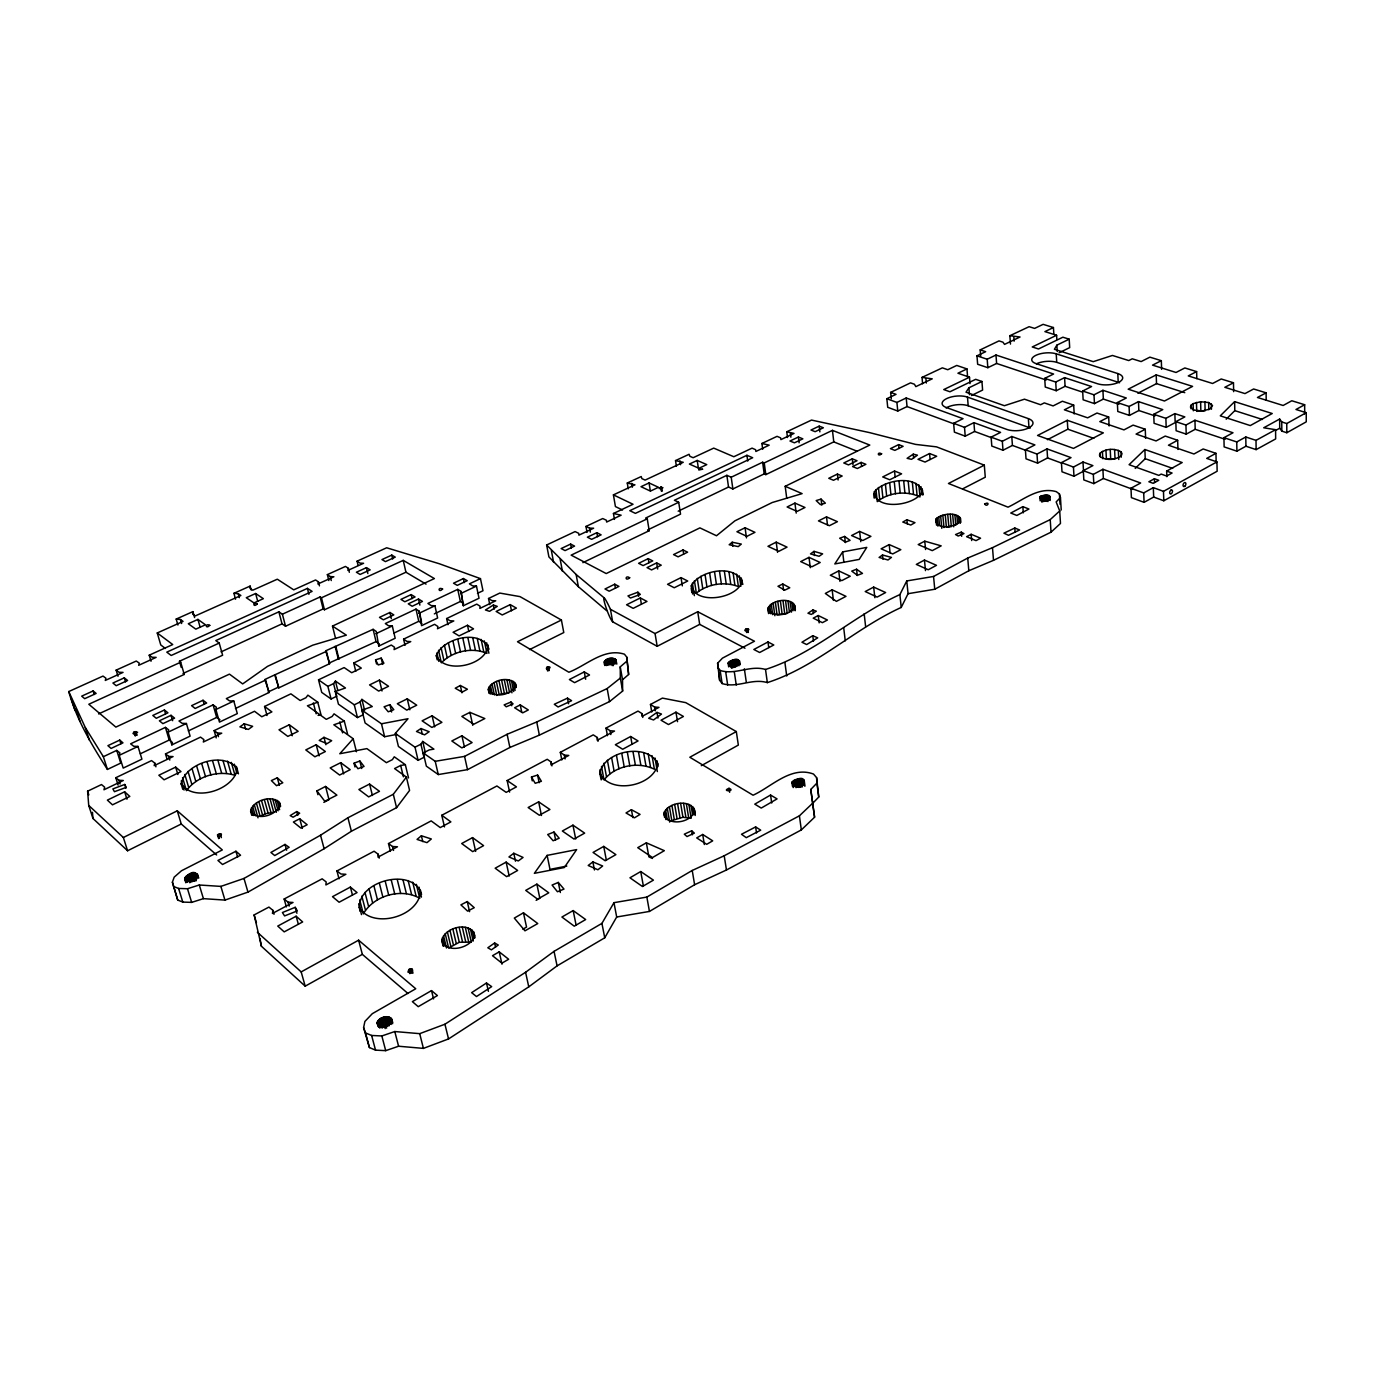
<?xml version="1.0" encoding="UTF-8"?>
<svg xmlns="http://www.w3.org/2000/svg" width="1375" height="1375" viewBox="0 0 1375 1375"><rect width="100%" height="100%" fill="white"/><g stroke="black" fill="none" stroke-linecap="round" stroke-linejoin="round"><path stroke-width="1.5" d="M742.242 580.233C739.561 598.623 695.337 605.705 691.316 585.716C699.944 569.645 737.911 562.994 742.844 584.409M561.825 759.963L560.312 752.331L593.261 734.852L597.3 737.516L597.231 740.266L614.522 731.053L610.139 730.744L606.048 728.062L638.017 711.081L642.108 713.659L642.761 717.441M794.784 605.602C792.636 615.673 770.688 618.63 768.075 607.991C772.802 598.795 795.438 596.2 795.334 609.864M235.537 599.225L233.922 593.312L250.147 586.077L250.061 588.448L252.725 590.219L277.32 579.202L293.717 589.841L315.58 579.958L318.467 581.917L319.447 585.87M604.244 661.891C605.447 666.772 615.347 664.984 616.172 660.43C613.302 655.669 601.167 658.969 604.914 665.569M509.609 792.103L507.152 780.553L547.216 759.292L551.186 762.059L551.031 764.895L568.769 755.442L564.369 755.098L560.312 752.331M181.139 783.75C185.608 762.85 224.469 750.767 237.394 769.055C233.595 790.264 193.497 802.639 181.139 783.75L182.806 789.336M250.611 811.198C252.777 800.061 273.78 793.702 280.07 803.962C278.094 815.203 256.747 821.631 250.611 811.198L251.677 814.997M339.023 878.831L336.944 870.959L374.086 851.228L378.194 854.219L377.987 857.158L397.461 846.777L392.545 846.519L388.489 843.58L431.166 820.892L440.241 827.578L450.88 821.889L441.77 815.272L496.908 785.984L506.172 792.361L516.45 786.878L507.152 780.553M561.413 620.039L519.991 596.612L499.795 593.072L488.52 598.503L491.923 600.617L495.739 600.806L479.841 608.438L480.098 606.22L476.747 604.123L446.617 618.561L449.952 620.744L453.802 620.95L437.525 628.753L437.869 626.484L434.586 624.319L403.597 639.134L406.88 641.386L410.747 641.609L394.092 649.602L394.522 647.264L391.291 645.03L353.719 662.991L361.298 668.095L351.691 672.719L344.128 667.58L318.519 679.834L327.869 686.366L333.575 683.616L335.448 681.089L345.452 687.998L335.242 691.522L354.286 704.808L360.061 701.989L361.917 699.377L372.264 706.544L361.934 710.136L381.477 723.783L407.997 718.73L395.312 733.442L415.009 747.192L420.922 744.202L422.727 741.417L433.916 749.152L429.275 749.891L423.277 752.967L426.353 766.15L438.281 774.555L467.5 769.656L509.884 747.467L539.378 735.127L609.538 701.594L622.634 691.058L622.531 679.766L628.633 674.472L626.742 657.095L624.439 654.191C604.072 647.642 586.541 665.414 568.872 672.237L517.481 641.747L561.413 620.039L563.784 632.552L529.547 649.602M628.633 674.472L626.742 657.095M728.114 663.18C740.712 675.727 744.837 649.825 728.114 663.18L728.681 666.909M177.908 625.041L176.189 619.077L192.895 611.617L192.637 614.092L195.216 615.948L240.883 595.513L238.253 593.725L233.922 593.312M599.723 772.922C604.673 750.475 647.367 742.466 657.903 763.795C653.692 786.672 609.589 794.905 599.723 772.922L601.219 779.883M184.662 878.917C199.169 859.959 202.95 889.848 184.662 878.917L185.848 882.802M488.297 689.58C491.116 679.628 510.52 675.297 515.814 684.784C513.15 694.839 493.453 699.222 488.297 689.58L489.07 693.258M477.469 593.364L482.986 590.734L480.459 578.634L469.408 583.859L472.708 585.905L476.472 586.094L479.016 598.245L463.323 605.739L461.003 591.405L457.755 589.359L427.9 603.453L431.148 605.584L434.93 605.773L437.628 617.994L421.575 625.659L419.186 611.188L415.989 609.091L385.309 623.562L388.506 625.745L392.305 625.952L395.175 638.258L378.744 646.095L376.269 631.486L373.123 629.32L325.686 650.822L329.553 663.713L278.781 687.878L274.708 674.884L264.894 679.473L269.019 692.519L235.452 708.503M463.323 605.739L461.003 591.405M407.98 993.489L362.347 954.37L305.198 986.167L261.422 946.258L254.134 914.925L268.933 907.087L272.886 910.319L272.456 913.447L293.03 902.464L288.062 902.172L284.144 899.009L322.145 878.831L326.184 881.925L325.875 884.967L345.881 874.294L340.948 874.002L336.944 870.959M378.744 646.095L379.191 643.792L376.045 641.609L373.123 629.32M269.019 692.519L265.667 680.041L226.325 698.62L229.573 700.889L233.802 701.044L237.308 713.608L219.467 722.116L215.892 709.517L216.356 707.197L213.091 704.877L178.991 720.998L182.153 723.336L186.416 723.491L190.111 736.141L171.841 744.872L168.059 732.188L168.627 729.798L165.412 727.392L130.625 743.823L133.736 746.247L137.998 746.419L141.917 759.155L123.2 768.092L119.213 755.339L119.866 752.864L116.737 750.389L103.366 756.697L107.422 769.433L120.725 763.108L116.737 750.389M812.728 803.155L799.408 815.822L724.195 855.766L692.227 870.461L646.852 897.084L613.972 902.67L616.688 917.005L604.742 937.802L557.081 965.869L528.773 986.855L448.542 1038.933L423.414 1048.386L398.595 1046.237L385.705 1050.655L375.53 1050.139L369.428 1047.578L363.602 1027.641L364.891 1021.453L372.298 1013.684L415.748 988.762L358.617 940.191L301.177 971.902L257.366 932.25M171.841 744.872L172.408 742.466L169.194 740.042L165.412 727.392M328.831 580.542L327.37 574.612L345.469 566.431L348.391 568.356L347.909 570.402L363.602 563.286L360.044 563.114L357.07 561.189L386.65 547.783L439.278 563.733L480.459 578.634M488.142 645.012C487.008 665.5 444.744 674.764 436.27 655.669C442.836 637.691 481.714 628.409 489.019 649.206M118.112 785.091L115.792 777.717L151.559 760.598L154.808 763.125L154.206 765.634L173.061 756.577L168.713 756.405L165.498 753.913L200.527 737.12L203.861 739.578L203.345 742.019L221.736 733.184L217.422 733.013L214.139 730.623L254.513 711.27L261.8 716.753L271.889 711.889L264.567 706.458L290.898 693.842L300.145 700.511L305.938 697.727L307.88 695.148L317.762 702.212L321.028 714.914L318.089 715.378M441.942 939.847C444.898 927.059 470.869 920.82 474.633 935.395C471.883 948.32 445.431 954.628 441.942 939.847L443.403 945.966M791.914 782.358C803.052 798.806 812.47 767.869 791.914 782.358L792.464 786.345M360.044 911.316C353.066 881.925 412.947 865.236 421.558 894.352M318.467 581.917L317.917 583.997L333.867 576.761L330.292 576.589L327.37 574.612M377.111 1022.845C378.383 1016.847 390.775 1013.65 392.116 1020.817C390.878 1026.85 378.383 1030.064 377.111 1022.845L378.073 1026.506M922.556 490.806C917.108 505.811 874.689 511.448 874.38 491.769C884.744 479.067 920.545 473.602 922.934 494.845M1190.973 405.281L1190.458 407.103L1194.291 410.145L1202.352 410.953L1209.931 409.045L1212.527 405.556L1208.659 402.531L1200.616 401.741L1193.105 403.631L1190.973 405.281L1191.077 408.873M694.53 809.72C693.653 822.869 666.411 827.217 663.884 813.398C668.044 801.367 694.306 798.084 695.183 813.708M1100.12 453.166L1099.433 455.125L1100.481 456.964C1106.703 460.677 1115.744 460.212 1121.364 455.555L1122.034 453.595L1120.969 451.773C1114.73 448.078 1105.758 448.559 1100.12 453.166L1100.309 456.827M408.512 777.941L405.35 764.706L400.675 765.462L394.573 768.573L406.398 777.098L409.578 790.419L396.567 807.675L351.398 831.239L324.122 848.736L247.964 892.117L224.95 900.092L203.414 898.648L191.658 902.378L182.806 902.086L177.719 900.075L172.391 882.2L174.178 877.164L181.5 870.753L222.303 849.939L177.272 810.82L123.355 837.495L88.722 805.441L87.605 791.192L101.492 784.558L104.672 787.188L103.967 789.766L123.303 780.484L118.938 780.278L115.792 777.717M744.975 648.227L699.686 624.387L657.181 646.302L612.666 621.809C607.664 616.773 596.733 579.803 610.448 609.297L655.05 633.548L697.727 611.738L754.462 641.231L722.425 658.161L717.595 663.266L719.606 680.264L722.133 683.547C737.206 688.462 751.798 677.961 767.353 682.602C816.509 666.789 854.562 628.736 901.227 607.441L908.067 593.691L906.761 580.938L933.556 576.469L967.725 558.044L992.492 547.663L1050.225 519.612L1059.712 510.95L1056.155 501.927L1060.452 497.578L1059.403 493.952L1056.292 491.648C1038.434 486.544 1023.086 500.053 1008.03 507.169L948.475 483.484L984.311 465.145L985.273 477.194L962.706 488.83M901.227 607.441L899.886 594.584L906.761 580.938M416.35 884.366L419.736 898.305C401.431 887.614 373.708 895.486 363.344 913.894L359.717 899.92M363.602 1027.641L365.509 1032.917L371.628 1035.461L381.837 1035.959L394.78 1031.542L419.702 1033.656L444.933 1024.22L525.577 972.28L554.039 951.362L601.923 923.381L613.972 902.67M935.997 519.028C933.952 529.873 954.766 527.828 959.922 521.761C961.778 510.95 941.222 513.047 935.997 519.028L936.564 525.198M1059.128 352.756L1069.681 347.617L1069.2 339.178L1056.859 345.159L1054.402 349.284L1093.245 361.659L1112.444 355.455L1128.755 360.559L1132.244 358.806L1141.13 361.573L1149.895 357.156L1161.325 360.68L1161.634 369.359M971.455 395.502L982.609 390.07L981.939 381.477L968.894 387.802L966.023 392.202L1004.403 405.711L1024.461 399.18L1040.6 404.748L1044.295 402.892L1053.095 405.917L1062.377 401.242L1073.686 405.092L1074.202 413.944M842.669 551.908L834.814 563.939L859.203 559.402L866.766 547.388L842.669 551.908L843.872 562.289M231.309 762.369L235.005 775.328C218.109 770 197.003 776.239 186.433 790.625L182.548 777.648M547.13 855.388L534.359 873.331L564.283 867.539L576.641 849.612L547.13 855.388L550 869.361L566.809 866.078M173.508 886.462L178.595 888.439L187.481 888.731L199.289 885.002L220.877 886.394L243.994 878.436L320.53 835.209L347.927 817.764L393.302 794.269L406.398 777.098M652.042 755.683L654.38 769.209C638.103 761.303 615.33 765.462 604.02 779.934L601.494 766.408M217.577 834.797C217.456 840.744 226.256 830.706 217.577 834.797L218.694 838.63M347.548 734.009L344.3 721.153L333.85 724.797L353.186 738.736L339.78 753.741L366.884 748.619L386.392 762.678L392.391 759.636L394.264 756.8L405.35 764.706M484.327 640.888L486.956 653.417C472.072 646.852 452.581 651.217 441.341 662.819L438.539 650.289M812.642 803.395L818.744 797.036L816.595 777.614L813.502 774.039C790.917 765.686 771.891 786.603 753.07 795.214L689.82 757.247L736.312 731.569L738.341 745.078L701.302 765.686M616.688 917.005L649.447 911.436L694.616 884.727L726.464 869.997L801.333 829.916L814.584 817.214L810.786 789.439L816.922 783.097L816.595 777.614M1039.878 496.719C1042.611 509.42 1060.675 489.672 1039.878 496.719L1040.153 500.844M1226.208 419.203L1234.802 410.644L1234.63 401.637L1272.219 413.514L1250.27 425.58L1220.278 415.834L1234.63 401.637M1135.217 468.411L1145.238 458.7L1144.877 449.522L1182.173 462.55L1166.653 471.092L1166.842 476.695M1144.877 449.522L1129.081 464.698L1158.833 475.389L1161.188 474.083L1166.584 476.025L1172.067 473.017L1166.653 471.092M908.067 593.691L934.759 589.239L968.808 570.745L993.506 560.33L1051.033 532.177L1060.486 523.445L1059.712 510.95M918.844 484.842L919.995 496.942C906.675 490.445 888.817 492.25 877.267 501.634L875.978 489.569M622.634 691.058L620.331 678.064L620.245 666.841L626.381 661.581M468.033 927.884L471.333 942.15L459.302 942.288L448.628 948.045L445.225 933.78M421.386 835.777L417.037 839.42L426.972 842.652L431.338 838.973L421.386 835.777L422.795 841.638M736.622 574.148L738.409 586.609C724.728 581.281 707.712 583.791 696.352 593.158L694.427 580.714M732.222 542.231L729.18 544.741L738.237 546.614L741.297 544.087L732.222 542.231L732.823 546.305M423.277 752.967L435.222 761.303L464.561 756.387L507.117 734.284L536.731 721.978L607.166 688.548L620.331 678.064M513.786 853.256L508.939 856.952L518.289 860.956L523.067 857.433L513.786 853.256L515.505 861.214M408.856 969.53L407.945 972.091C412.775 974.858 414.941 966.47 408.856 969.53L409.887 973.638M592.883 861.919L588.191 865.477L597.902 869.756L602.663 865.992L592.883 861.919L594.447 869.963M244.183 723.766L239.92 726.859L248.359 729.438L252.622 726.327L244.183 723.766L245.695 729.231M814 551.358L810.511 553.902L819.122 556.273L822.594 553.85L814 551.358L814.516 555.5M882.509 555.002L879.106 557.442L888.009 559.986L891.43 557.408L882.509 555.002L882.956 559.195M656.975 712.388L648.725 718.283L653.538 719.967L661.495 714.072L656.975 712.388L657.938 718.077M494.639 942.992L487.816 947.788L491.408 949.85L498.266 945.038L494.639 942.992L495.567 947.1M717.612 667.202L720.139 670.467C735.281 675.314 749.908 664.864 765.514 669.453C814.791 653.692 853.084 615.811 899.886 594.584M546.855 667.305C544.122 672.358 555.277 665.517 546.855 667.305L547.577 670.966M913.275 454.145L907.122 458.322L911.539 459.336L917.434 455.177L913.275 454.145L913.653 458.098M812.917 609.967L807.984 613.216L811.336 614.436L816.303 611.188L812.917 609.967L813.364 613.628M133.959 732.205L132.98 733.494L134.32 734.147L137.603 732.222L133.959 732.205L135.059 735.814M323.984 737.327L319.258 740.438L327.061 743.652L331.702 740.695L323.984 737.327L325.892 744.717M420.991 728.544L416.505 731.483L424.583 734.852L429.137 731.723L420.991 728.544L422.28 734.13M486.492 983.005L471.642 992.664L476.489 996.548L491.683 986.631L486.492 983.005L488.417 991.341M493.402 605.017L485.461 609.984L489.534 611.325L497.234 606.358L493.402 605.017L494.244 609.125M296.725 811.577L290.177 815.598L293.098 817.231L299.681 813.227L296.725 811.577L297.756 815.392M812.763 635.697L801.934 642.228L806.661 644.548L817.695 637.862L812.763 635.697L813.467 641.266M631.434 809.703L626.02 812.952L634.442 817.85L640.062 814.395L631.434 809.703L632.878 817.592M522.895 929.191L526.539 927.077L523.462 912.811L514.319 918.087L524.958 930.823L537.763 923.553L523.462 912.811M640.733 871.544L629.956 877.8L642.452 886.514L653.417 880.138L640.733 871.544L643.311 885.741M431.509 990.602L412.38 1001.636L418.223 1006.672L437.405 995.569L431.509 990.602L433.555 998.903M770.567 795.042L754.772 804.152L761.252 808.07L777.064 798.909L770.567 795.042L771.719 803.017M499.211 951.844L492.508 955.711L501.927 963.153L508.647 959.252L499.211 951.844L501.995 964.219M702.694 834.47L696.712 837.925L706.698 844.319L712.697 840.847L702.694 834.47L704.344 844.525M573.169 910.577L561.911 917.039L574.269 926.183L585.664 919.548L573.169 910.577L576.056 924.894M285.02 844.422L270.909 852.466L274.725 855.559L289.145 847.309L285.02 844.422L286.619 850.214M603.728 846.398L593.055 852.448L605.172 860.75L615.897 854.631L603.728 846.398L606.392 860.389M536.147 900.35L539.842 898.253L536.869 884.142L525.731 890.381L537.591 899.147L548.762 892.822L536.869 884.142M646.37 842.823L637.742 847.67L652.523 857.553L664.314 850.678L646.37 842.823L648.88 856.866L652.455 858.447M1225.159 439.295L1195.202 429.309L1186.212 434.122L1176.123 430.719L1175.831 421.661L1185.938 425.03L1194.944 420.234L1232.98 432.764L1223.939 437.68L1224.128 446.892L1236.916 451.189L1245.939 446.222L1256.131 449.625L1275.656 438.917L1275.587 429.688L1263.728 427.78L1279.644 419.048L1279.712 428.209L1281.827 431.131L1286.811 432.73L1306.25 421.85L1306.25 412.689L1295.989 409.492L1304.669 404.731L1304.669 413.858M906.898 519.767L902.808 522.053L910.748 525.061L914.959 522.655L906.898 519.767L907.311 523.875M1279.644 419.048L1281.758 421.936L1286.759 423.534L1306.25 412.689M506.155 862.108L495.155 868.209L506.619 876.631L517.636 870.461L506.155 862.108L509.18 876.064M270.067 798.961L273.728 812.195L265.238 813.828L260.116 816.303L256.403 803.052M1133.069 489.448L1103.369 478.5L1093.812 483.622L1083.827 479.909L1083.311 470.68L1093.314 474.375L1102.905 469.27L1140.614 483.003L1130.989 488.245L1131.402 497.63L1144.086 502.339L1153.677 497.045L1163.8 500.775L1217.15 471.23L1216.927 461.897L1206.734 458.391L1215.964 453.337L1216.17 462.619M1130.989 488.245L1143.691 492.92L1153.316 487.644L1163.473 491.339L1216.927 461.897M1276.172 430.169L1279.712 428.209M572.962 825.155L562.341 831.016L573.994 839.042L584.667 833.13L572.962 825.155L575.695 838.991M1223.939 437.68L1236.744 441.942L1245.784 436.992L1256.011 440.361L1275.587 429.688M472.553 837.616L461.691 843.528L472.691 851.623L483.588 845.642L472.553 837.616L475.647 851.383M1154.416 478.741L1148.881 481.766L1153.195 483.33L1158.73 480.305L1154.416 478.741L1154.57 482.488M538.656 801.848L528.137 807.52L539.344 815.237L549.914 809.514L538.656 801.848L541.458 815.495M630.661 736.502L615.347 744.734L622.686 749.255L638.052 740.953L630.661 736.502L632.019 744.15M675.95 712.164L661.031 720.208L668.473 724.556L683.427 716.461L675.95 712.164L677.531 721.669M924.464 560.055L916.352 564.403L928.228 569.748L936.478 565.331L924.464 560.055L925.478 570.608M1177.963 449.453L1177.653 440.292L1168.475 445.225L1193.964 453.991L1203.177 448.972L1215.964 453.337M1266.186 400.039L1266.117 392.837L1257.472 397.478L1283.133 405.487L1291.795 400.761L1304.669 404.731M296.141 916.214L277.75 926.08L284.195 931.872L302.655 921.938L296.141 916.214L298.358 924.189M350.384 887.081L332.509 896.672L339.109 902.241L357.053 892.581L350.384 887.081L352.464 895.005M460.35 685.489L455.228 688.222L462.12 692.123L467.414 689.236L460.35 685.489L461.948 692.811M832.15 589.806L825.327 593.45L836.395 601.373L845.969 596.355L832.15 589.806L833.422 600.411M651.767 712.009L650.478 704.464L662.406 698.105L685.781 702.642L736.312 731.569M767.989 641.97L753.861 649.481L759.636 652.506L773.781 644.978L767.989 641.97L768.762 647.539M818.228 615.519L813.244 618.166L822.388 622.669L827.389 620.005L818.228 615.519L819.156 622.858M971.162 534.291L966.625 536.697L976.027 540.633L980.564 538.209L971.162 534.291L971.695 540.547M1022.862 506.636L1010.78 513.047L1016.83 515.453L1028.912 509.025L1022.862 506.636L1023.292 512.841M1083.311 470.68L1092.884 465.609L1083.002 462.017L1073.445 467.053L1061.448 462.619L1061.998 471.78L1073.978 476.248L1083.517 471.195L1083.002 462.017M1175.831 421.661L1184.82 416.9L1174.869 413.617L1165.88 418.344L1153.745 414.305L1154.072 423.294L1166.189 427.367L1175.161 422.623L1174.869 413.617M1145.616 438.316L1145.255 429.241L1136.094 434.07L1156.066 440.945L1165.244 436.064L1177.653 440.292M1233.65 391.652L1233.478 382.766L1224.85 387.303L1244.977 393.594L1253.622 388.988L1266.117 392.837M873.675 587.091L865.236 591.542L877.095 597.094L885.62 592.539L873.675 587.091L874.844 597.712M889.212 544.586L881.134 548.814L892.719 553.936L900.814 549.673L889.212 544.586L890.072 552.905M1061.448 462.619L1071.005 457.634L1046.994 448.886L1036.991 454.059L1025.406 449.78L1026.025 458.82L1037.609 463.134L1047.578 457.944L1061.552 463.1M1153.745 414.305L1162.752 409.613L1138.483 401.62L1129.081 406.484L1117.359 402.583L1117.772 411.469L1129.459 415.405L1138.861 410.523L1155 415.886M467.259 901.57L460.917 904.853L467.586 911.109L474.255 907.689L467.259 901.57L469.58 911.659M924.773 541.183L918.225 544.569L932.267 550.636L941.17 545.858L924.773 541.183L925.581 549.519M755.631 826.925L741.503 834.264L746.264 837.667L760.719 830.156L755.631 826.925L756.525 832.975M323.847 802.381L329.02 799.7L325.566 786.448L316.903 790.9L317.9 794.681M1109.127 425.975L1108.68 417.02L1099.811 421.609L1123.942 429.894L1133.103 425.116L1145.255 429.241M1196.817 378.623L1196.628 371.594L1188.275 375.908L1212.595 383.488L1221.223 378.984L1233.478 382.766M838.733 570.9L830.345 575.248L841.809 580.611L850.214 576.228L838.733 570.9L839.97 581.402M461.914 735.78L451.825 740.987L461.845 747.897L472.106 742.586L461.914 735.78L464.423 747.038M809.016 557.339L800.714 561.602L811.869 566.792L820.17 562.495L809.016 557.339L810.305 567.703M1047.423 439.691L1067.808 429.206L1093.795 438.367M1137.881 393.216L1156.53 383.642L1184.769 392.666M584.272 671.894L569.37 679.542L574.595 682.67L589.531 674.988L584.272 671.894L585.664 679.267M520.248 704.894L514.628 707.781L522.672 712.869L528.309 709.964L520.248 704.894L521.778 712.336M235.933 851.245L217.938 860.458L222.527 864.497L240.556 855.233L235.933 851.245L237.617 857.038M299.733 818.778L293.391 822.027L300.816 828.025L307.158 824.742L299.733 818.778L302.328 828.369M395.312 733.442L398.423 746.47L418.103 760.341L423.981 757.316L420.922 744.202M1025.406 449.78L1034.894 444.916L1011.777 436.477L1002.323 441.272L991.117 437.147L991.805 446.067L1002.994 450.244L1012.43 445.431L1025.888 450.381M1117.359 402.583L1126.297 397.994L1102.922 390.294L1094.002 394.814L1082.658 391.033L1083.139 399.798L1094.466 403.614L1103.352 399.077L1118.906 404.267M1067.292 420.303L1037.575 435.463L1073.497 448.405L1103.334 432.867L1067.292 420.303L1067.808 429.206M1156.203 374.894L1128.188 389.194L1164.47 401.019L1192.589 386.375L1156.203 374.894L1156.53 383.642M859.633 531.42L851.572 535.545L862.795 540.513L870.891 536.37L859.633 531.42L860.784 541.698M369.566 784.059L358.892 789.508L368.672 796.881L379.483 791.312L369.566 784.059L372.419 795.472M688.875 804.392L691.161 818.28L682.945 817.283L671.791 820.6L669.419 806.73M432.111 715.773L422.108 720.844L431.887 727.444L441.925 722.339L432.111 715.773L434.655 726.894M1073.686 405.092L1064.388 409.819L1087.659 417.828L1096.992 413.033L1108.68 417.02M1161.325 360.68L1152.542 365.131L1176.037 372.47L1184.838 367.95L1196.628 371.594M776.222 542.145L767.989 546.305L778.783 551.341L787.016 547.13L776.222 542.145L777.58 552.389M991.117 437.147L1000.553 432.386L973.913 422.658L964.494 427.333L953.631 423.328L954.387 432.128L965.233 436.167L974.617 431.475L991.719 437.783M1082.658 391.033L1091.561 386.547L1064.594 377.644L1055.708 382.044L1044.708 378.383L1045.258 387.028L1056.241 390.723L1065.092 386.306L1082.4 392.081M794.922 503.095L787.136 506.98L797.122 511.397L804.977 507.495L794.922 503.095L796.211 513.116M894.541 471.023L882.733 476.936L889.745 479.772L901.587 473.825L894.541 471.023L895.142 477.005M929.569 453.544L918.019 459.319L925.083 462.069L936.667 456.259L929.569 453.544L930.119 459.473M826.513 516.88L818.486 520.902L829.366 525.714L837.409 521.675L826.513 516.88L827.492 525.009M340.742 762.661L330.189 767.938L339.608 775.036L350.195 769.691L340.742 762.661L343.612 773.902M469.923 712.37L461.845 716.427L473.756 724.264L484.825 718.558L469.923 712.37L472.777 725.364M316.198 744.734L305.783 749.925L314.927 756.783L325.377 751.541L316.198 744.734L319.086 755.872M88.722 805.441L92.95 818.469L127.583 850.764L181.259 824.003L216.631 854.975M640.337 597.936L626.587 604.777L633.17 608.352L646.955 601.442L640.337 597.936L641.386 604.175M681.02 577.62L667.58 584.306L674.231 587.761L687.706 581.023L681.02 577.62L682.327 585.888M335.242 691.522L338.439 704.172L357.466 717.578L363.206 714.742L360.061 701.989M953.631 423.328L963.033 418.688L906.211 397.977L896.913 402.428L886.841 398.716L887.717 407.292L897.772 411.039L907.053 406.57L953.992 423.878M1044.708 378.383L1053.577 374.017L995.981 355.025L987.198 359.236L976.972 355.833L977.642 364.255L987.834 367.692L996.617 363.464L1046.169 379.998M407.275 698.827L397.323 703.725L406.759 710.136L416.745 705.203L407.275 698.827L409.836 709.809M656.666 562.908L647.058 567.617L651.578 569.92L661.203 565.194L656.666 562.908L657.663 569.027M683.031 549.948L673.561 554.589L678.116 556.841L687.586 552.183L683.031 549.948L683.667 554.005M837.427 474.066L828.781 478.294L833.508 480.27L842.153 476.025L837.427 474.066L838.114 479.995M861.145 462.395L852.62 466.589L857.364 468.514L865.872 464.32L861.145 462.395L861.575 466.348M614.745 584.203L605.017 588.981L609.177 591.198L618.905 586.403L614.745 584.203L615.467 588.311M898.666 444.606L890.433 448.645L894.867 450.381L903.1 446.325L898.666 444.606L899.044 448.525M648.227 558.645L638.636 563.32L643.122 565.606L652.712 560.897L648.227 558.645L648.897 562.702M852.294 458.82L843.803 462.98L848.495 464.905L857.003 460.728L852.294 458.82L852.947 464.716M289.3 724.763L279.005 729.798L287.822 736.398L298.152 731.328L289.3 724.763L292.222 735.745M786.723 498.197L785.194 486.303L869.773 445.07L832.442 430.358L764.242 462.928L762.627 462.241L731.208 477.228L726.859 475.32L674.403 500.277L678.7 502.288L680.539 514.13L647.642 529.959L649.206 530.716L647.264 518.805L645.683 518.031L678.7 502.288M745.078 527.759L736.948 531.73L746.866 536.353L754.944 532.331L745.078 527.759L746.487 537.883M318.519 679.834L321.733 692.398L331.083 698.981L336.755 696.231L333.575 683.616M379.414 680.127L369.566 684.905L378.675 691.092L388.558 686.28L379.414 680.127L382.009 690.972M467.5 625.281L453.08 632.259L459.078 635.903L473.55 628.873L467.5 625.281L468.823 631.486M510.245 604.622L496.152 611.445L502.236 614.969L516.381 608.111L510.245 604.622L511.483 610.792M124.644 791.794L107.37 800.13L112.475 804.839L129.817 796.434L124.644 791.794L126.981 799.219M175.673 767.13L158.847 775.242L164.089 779.797L180.984 771.598L175.673 767.13L177.891 774.503M317.762 702.212L307.45 705.77L326.288 719.348L332.148 716.478L334.056 713.831L344.3 721.153M328.814 663.197L376.045 641.609M678.184 511.191L728.527 487.042L732.875 488.967L764.191 473.911L765.806 474.616L833.783 441.891L857.295 451.309M582.862 562.65L649.206 530.716M970.011 383.608L969.495 377.197L943.766 389.572L949.936 391.772L975.683 379.328L981.939 381.477M1056.859 339.453L1056.602 335.259L1032.264 346.964L1038.52 348.975L1062.875 337.202L1069.2 339.178M891.292 398.784L890.639 392.391L910.525 382.869L914.427 384.244L915.836 386.633L932.233 378.83L922.023 377.403L922.608 383.78M980.684 356.194L980.203 349.886L999.006 340.897L1002.942 342.169L1004.541 344.386L1020.044 336.995L1009.869 335.723L1010.47 344.077M967.639 377.403L966.952 368.912L957.945 373.227L969.495 377.197M1053.817 333.798L1053.439 327.542L1044.914 331.616L1056.602 335.259M782.788 583.997L777.992 586.283L784.712 590.167L789.748 587.778L782.788 583.997L783.613 590.305M188.358 730.916L216.666 717.441L219.931 719.778M647.264 518.805L571.158 555.139L606.22 573.564L699.909 527.88L716.495 535.752L734.903 520.833L772.252 502.511L802.106 493.625L785.194 486.303M570.625 544.07L561.155 548.556L565.056 550.602L574.544 546.098L570.625 544.07L571.364 548.058M819.191 426.13L810.992 430.031L815.152 431.681L823.35 427.78L819.191 426.13L819.878 431.87M596.853 532.692L587.4 537.178L591.628 539.344L601.098 534.841L596.853 532.692L597.558 536.68M798.394 437.027L789.989 441.014L794.441 442.819L802.845 438.831L798.394 437.027L799.116 442.784M140.336 753.775L169.194 740.042M434.345 613.886L460.367 601.511L463.616 603.556M393.92 633.102L418.756 621.311L421.953 623.425M886.841 398.716L896.019 394.35L890.639 392.391M976.972 355.833L985.652 351.691L980.203 349.886M1014.819 528.017L1003.939 533.173L1008.459 535.288L1019.58 529.994L1014.819 528.017L1015.128 532.194M787.497 437.508L786.775 431.767L811.508 420.08L869.464 432.592L915.578 444.4L936.513 446.858L984.311 465.145M274.708 674.884L326.442 651.337L329.553 663.713M746.934 455.297L629.819 510.675L635.405 513.373L752.675 457.738L746.934 455.297L747.725 461.089M119.213 755.339L137.998 746.419M168.059 732.188L186.416 723.491M215.892 709.517L233.802 701.044M375.805 633.755L392.305 625.952M418.808 613.405L434.93 605.773M460.711 593.553L476.472 586.094M587.039 532.383L585.973 526.453L602.714 518.547L606.427 520.266L606.616 522.053L621.122 515.195L613.439 513.494L614.47 519.406M613.439 513.494L633.016 504.264L613.422 494.88L615.416 506.567L622.531 510.022M762.695 449.247L761.922 443.472L777.064 436.339L780.656 437.903L780.897 439.622L794.011 433.417L786.775 431.767M606.581 610.62L578.377 586.695L548.917 556.927L546.631 544.981L575.077 531.592L578.755 533.345L578.909 535.167L593.639 528.206L589.617 528.172L585.973 526.453M1009.869 335.723L1029.119 326.683L1034.619 328.402L1043.127 324.345L1053.439 327.542M922.023 377.403L942.356 367.847L947.77 369.72L956.759 365.441L966.952 368.912M268.245 691.952L278.042 687.345M171.033 715.309L159.363 720.792L162.903 723.645L174.591 718.145L171.033 715.309L172.631 720.689M203.053 700.27L191.572 705.65L195.147 708.469L206.662 703.038L203.053 700.27L204.084 703.845M389.916 612.477L379.483 617.375L383.367 619.816L393.817 614.9L389.916 612.477L391.325 618.578M418.516 599.036L408.255 603.848L412.173 606.255L422.452 601.408L418.516 599.036L419.873 605.103M119.745 740.094L107.903 745.662L111.1 748.43L122.977 742.844L119.745 740.094L120.88 743.703M463.444 578.548L453.544 583.206L457.256 585.372L467.173 580.697L463.444 578.548L464.303 582.587M613.422 494.88L634.958 484.842L627.275 483.02L628.255 488.83M335.534 638.292L332.492 626.072L434.38 578.566L403.236 560.364L321.458 597.781L320.134 596.939L282.391 614.195L278.867 611.823L215.789 640.595L219.227 643.07L222.613 655.239L183.013 673.492L184.25 674.438L98.57 713.934M649.034 482.934L641.008 486.698L650.409 491.098L658.47 487.3L649.034 482.934L650.306 490.72M697.211 460.419L689.408 464.062L698.93 468.291L706.75 464.613L697.211 460.419L698.362 468.119M164.433 709.998L152.797 715.447L156.286 718.283L167.939 712.817L164.433 709.998L165.498 713.591M411.159 594.602L400.933 599.397L404.817 601.769L415.078 596.956L411.159 594.602L412.087 598.641M277.32 777.803L271.373 780.588L276.547 785.675L282.803 782.788L277.32 777.803L279.383 785.314M627.275 483.02L641.231 476.541L641.867 478.603L645.098 480.098L683.237 462.309L675.52 460.591L676.414 466.348M675.52 460.591L689.098 454.283L689.855 456.277L693.137 457.72L713.728 448.113L733.82 456.741L752.073 448.13L755.648 449.728L755.855 451.464L769.158 445.173L761.922 443.472M567.514 698.139L554.297 704.275L558.078 706.991L571.605 700.7L567.514 698.139L568.58 703.725M278.867 611.823L282.013 623.855L285.536 626.244L323.142 608.936L324.448 609.778L405.934 572.223L426.044 584.117M221.083 651.87L282.013 623.855M691.694 830.792L684.303 834.178L687.019 836.55L694.375 833.13L691.694 830.792L692.364 834.797M181.225 667.373L179.455 661.255L219.227 643.07M184.25 674.438L180.692 662.2L88.808 704.258L115.861 727.1L229.453 674.128L242.67 683.908L267.506 666.377L312.675 645.202L346.328 635.147L332.492 626.072M93.122 690.938L81.692 696.145L84.7 698.672L96.147 693.447L93.122 690.938L94.239 694.461M391.789 555.105L381.975 559.573L385.43 561.619L395.244 557.133L391.789 555.105L392.683 559.041M124.3 677.841L112.905 683.031L116.187 685.695L127.6 680.488L124.3 677.841L125.538 681.931M366.472 567.634L356.4 572.223L360.078 574.458L370.15 569.869L366.472 567.634L367.864 573.564M118.009 676.242L116.136 670.141L136.297 661.031L139.27 663.145L138.686 665.294L156.148 657.37L152.144 657.267L149.205 655.188L172.734 644.548L157.248 632.964L183.064 621.397L180.486 619.523L176.189 619.077M307.416 588.38L166.788 652.145L171.188 655.48L312.108 591.387L307.416 588.38L308.911 594.327M107.422 769.433C91.781 745.027 76.553 719.709 68.75 691.556L103.022 676.07L105.944 678.253L105.291 680.436L123.045 672.392L119.041 672.272L116.136 670.141M197.931 619.403L188.306 623.734L195.8 629.148L205.459 624.8L197.931 619.403L200.183 627.378M255.63 593.519L246.28 597.712L253.98 602.92L263.364 598.675L255.63 593.519L257.744 601.425M961.297 532.142L955.556 534.548L958.203 536.044L963.927 533.603L961.297 532.142L961.658 536.302M558.302 882.423L552.08 885.053L557.442 891.739L563.991 889.092L558.302 882.423L560.364 892.53M511.002 702.023L504.144 704.877L506.258 706.784L513.098 703.897L511.002 702.023L511.775 705.736M295.23 907.311L282.408 912.536L284.573 915.922L297.327 910.886L295.23 907.311L296.897 913.275M554.005 832.047L547.697 834.539L553.145 840.761L559.178 838.252L554.005 832.047L555.62 839.97M354.045 763.228L359.838 760.994L364.048 766.442L357.964 768.711L354.045 763.228L354.991 766.992M856.573 569.233L851.744 571.106L857.364 575.3L862.469 573.409L856.573 569.233L857.295 575.541M746.109 628.891C740.816 633.102 754.325 629.045 746.109 628.891L746.625 632.552M124.747 784.455L112.87 788.906L114.434 791.691L126.242 787.394L124.747 784.455L125.916 788.15M637.88 592.195L627.962 595.908L630.438 598.039L640.337 594.447L637.88 592.195L638.584 596.337M844.645 536.439L839.695 538.227L845.367 542.163L850.077 540.375L844.645 536.439L845.367 542.609M389.881 704.67L384.072 706.784L388.248 711.786L393.8 709.672L389.881 704.67L391.634 712.009M506.877 679.748L509.541 692.57L499.091 694.392L496.392 681.57M531.472 777.03L537.591 775.053L541.389 781.292L535.219 783.303L531.472 777.03L532.263 780.897M375.564 659.828L381.184 658.127L383.9 663.231L378.245 664.95L375.564 659.828L376.561 664.005M821.064 499.108L816.166 500.569L820.445 504.659L825.378 503.164L821.064 499.108L821.803 505.123M785.538 600.686L787.222 613.405L777.064 614.814L775.345 602.095M660.773 487.231L659.158 488.572L662.956 487.712L660.773 487.231L661.392 491.133M361.934 710.136L365.097 722.958L384.605 736.725L396.808 734.387M729.042 788.322C720.38 791.622 736.364 791.416 729.042 788.322L729.644 792.292M1204.912 401.792L1205.136 410.764L1196.714 411.348L1196.473 402.377M1114.592 449.505L1115.022 458.648L1106.411 459.216L1105.947 450.089M950.245 514.302L951.345 526.659L946.361 527.055L945.244 514.697M650.478 704.464L654.62 707.059L658.986 707.352L642.125 716.341L642.108 713.659M1234.802 410.644L1262.422 419.478M1056.223 353.839L1117.806 373.57A14.988 6.153 -3.8 0 1 1118.769 382.25A14.988 6.153 -3.8 0 1 1097.559 383.762L1036.131 363.636A14.523 5.861 -4.5 0 1 1035.787 355.369A14.523 5.861 -4.5 0 1 1056.223 353.839L1056.739 362.347L1118.202 382.267A14.97 6.205 -3.7 0 1 1119.559 382.783M1145.238 458.7L1172.669 468.394M1028.363 418.636A15.331 6.566 -4.6 0 1 1028.586 427.969A15.331 6.566 -4.6 0 1 1006.895 429.447L946.206 407.464A14.867 6.239 -5.4 0 1 946.602 398.612A14.867 6.239 -5.4 0 1 967.484 397.1L1028.363 418.636L1028.964 427.505A15.297 6.617 -4.6 0 1 1030.288 428.055M946.086 407.945A14.833 6.273 -5.4 0 1 968.189 405.763L1028.964 427.505M165.412 648.467L160.772 644.961L157.248 632.964M179.455 661.255L180.692 662.2M325.566 786.448L336.892 795.128L324.775 801.247L316.903 790.9M546.631 544.981L576.125 574.475L604.484 598.142M68.75 691.556L85.319 727.581L103.366 756.697M359.012 907.311C372.522 929.93 420.286 916.558 420.578 890.347M87.605 791.192L88.808 794.888M76.02 709.019L79.991 721.411M71.088 698.122L75.041 710.445M123.355 837.495L127.583 850.764M85.319 727.581L89.341 740.111M118.938 780.278L120.106 783.973M172.391 882.2L177.719 900.075M178.595 888.439L182.806 902.086M187.481 888.731L191.658 902.378M135.884 731.586L136.984 735.195M135.489 731.638L136.589 735.247M135.077 731.741L136.194 735.35M134.681 731.861L135.798 735.47M134.303 732.033L135.42 735.642M189.87 873.847L192.225 881.598M154.808 763.125L155.925 766.803M188.616 874.38L190.97 882.131M187.464 875.016L189.836 882.767M186.467 875.737L188.255 881.564M185.659 876.528L187.447 882.337M185.092 877.336L186.278 881.22M184.748 878.144L185.934 882.028M177.272 810.82L181.259 824.003M196.023 873.366L197.192 877.233M199.289 885.002L203.414 898.648M194.958 873.142L196.728 878.969M193.772 873.091L196.127 880.842M192.5 873.194L194.855 880.945M191.177 873.452L193.531 881.203M165.498 753.913L167.148 759.412M197.57 874.225L198.739 878.092M196.9 873.727L198.069 877.594M181.311 780.777L184.078 790.058M168.713 756.405L169.812 760.066M149.205 655.188L151.027 661.255M184.834 774.469L188.684 787.445M192.002 768.522L195.834 781.464M188.014 771.392L191.847 784.352M220.877 886.394L224.95 900.092M218.35 834.298L219.467 838.131M196.642 765.944L200.441 778.886M201.764 763.778L205.528 776.703M220.258 833.783L221.392 837.616M243.994 878.436L247.964 892.117M254.134 914.925L256.438 922.866M207.144 762.094L210.908 775.019M212.609 760.959L216.356 773.884M222.973 760.461L226.686 773.403M214.139 730.623L216.219 737.894M180.486 619.523L181.62 623.511M217.955 760.409L221.684 773.334M272.886 910.319L274.02 914.289M213.091 704.877L216.666 717.441M227.494 761.114L231.172 774.073M217.422 733.013L218.453 736.656M251.384 807.916L253.533 815.495M250.714 809.6L252.33 815.289M192.895 611.617L194.58 617.564M236.363 766.408L238.459 773.833M234.317 764.156L236.947 773.42M254.289 804.581L258.019 817.833M301.177 971.902L305.198 986.167M252.588 806.214L255.269 815.684M261.542 800.594L265.238 813.828M288.062 902.172L289.163 906.125M258.844 801.711L262.556 814.963M284.144 899.009L286.361 906.916M267.248 799.184L270.927 812.436M264.378 799.734L268.073 812.986M275.034 799.477L278.163 810.837M272.68 799.047L276.341 812.298M279.572 802.502L280.62 806.3M278.541 801.23L280.105 806.919M277.011 800.216L279.606 809.686M238.253 593.725L239.319 597.661M264.567 706.458L267.025 715.498M371.628 1035.461L375.53 1050.139M275.447 675.417L278.781 687.878M250.147 586.077L251.195 590.012M365.509 1032.917L369.428 1047.578M320.53 835.209L324.122 848.736M379.758 1019.047L382.164 1028.173M358.617 940.191L362.347 954.37M378.727 1019.923L380.652 1027.228M377.936 1020.869L379.861 1028.173M381.837 1035.959L385.705 1050.655M377.386 1021.848L378.83 1027.331M385.223 1016.881L387.613 1026.008M383.762 1017.173L386.633 1028.122M382.319 1017.638L385.189 1028.586M380.978 1018.273L383.367 1027.4M391.772 1018.995L392.717 1022.639M394.78 1031.542L398.595 1046.237M391.17 1018.222L392.597 1023.705M390.345 1017.603L391.755 1023.086M389.28 1017.139L391.188 1024.444M358.772 903.702L361.488 914.616M388.042 1016.864L389.95 1024.169M282.391 614.195L285.536 626.244M386.667 1016.778L389.056 1025.905M347.927 817.764L351.398 831.239M364.977 892.444L368.569 906.366M313.345 702.917L316.147 713.797M361.831 896.122L365.441 910.061M369.084 889.006L372.642 902.928M373.948 885.964L377.489 899.869M419.702 1033.656L423.414 1048.386M339.797 721.875L342.598 732.892M379.414 883.42L382.938 897.325M327.869 686.366L331.083 698.981M359.838 760.994L361.711 768.505M411.95 969.031L412.981 973.139M410.953 968.928L411.984 973.053M353.186 738.736L356.434 751.73M409.87 969.1L410.902 973.225M335.448 681.089L337.7 690.095M378.194 854.219L379.191 858.155M385.275 881.461L388.764 895.366M335.93 646.852L339.006 659.227M335.139 646.319L338.216 658.677M321.458 597.781L324.448 609.778M391.291 880.172L394.762 894.059M320.134 596.939L323.142 608.936M392.545 846.519L393.525 850.438M354.286 704.808L357.466 717.578M388.489 843.58L390.414 851.4M397.255 879.57L400.709 893.475M408.152 880.584L411.572 894.506M353.719 662.991L355.764 671.327M361.917 699.377L364.598 710.308M330.292 576.589L331.272 580.542M402.961 879.725L406.381 893.63M393.302 794.269L396.567 807.675M412.689 882.148L416.075 896.087M444.933 1024.22L448.542 1038.933M381.477 723.783L384.605 736.725M419.014 887.116L421.438 897.102M442.441 937.802L444.4 945.966M400.675 765.462L403.391 776.789M442.062 941.806L443.042 945.897M348.391 568.356L349.336 572.292M447.391 931.958L450.777 946.206M381.184 658.127L382.662 664.383M357.07 561.189L358.016 565.108M443.541 935.756L446.48 947.977M452.856 929.036L456.225 943.284M449.969 930.359L453.337 944.608M459.147 927.42L462.481 941.669M415.009 747.192L418.103 760.341M455.95 928.039L459.302 942.288M465.3 927.334L468.617 941.6M462.292 927.18L465.627 941.428M472.295 930.084L474.186 938.248M403.597 639.134L405.041 645.339M470.387 928.812L473.223 941.05M441.77 815.272L444.486 826.908M422.727 741.417L425.339 752.658M435.222 761.303L438.281 774.555M473.67 931.648L475.08 937.767M419.186 611.188L421.489 621.38M415.989 609.091L418.756 621.311M403.236 560.364L405.934 572.223M436.27 655.669L437.216 659.863M441.066 647.625L443.85 660.155M464.561 756.387L467.5 769.656M436.923 653.005L438.797 661.375M444.4 645.133L447.167 657.645M452.942 640.991L455.675 653.486M525.577 972.28L528.773 986.855M446.617 618.561L447.958 624.714M448.405 642.898L451.155 655.394M457.823 639.495L460.539 651.973M462.894 638.447L465.592 650.942M472.777 637.897L475.441 650.392M457.755 589.359L460.367 601.511M467.93 637.914L470.611 650.409M490.394 685.231L492.336 694.409M489.191 686.675L490.755 694.031M488.486 688.153L489.655 693.67M477.228 638.395L479.875 650.908M507.117 734.284L509.884 747.467M486.681 642.778L488.898 653.245M494.072 682.636L496.77 695.458M492.044 683.873L494.364 694.873M481.13 639.409L483.777 651.939M501.6 680.109L504.281 692.948M498.936 680.711L501.634 693.55M554.039 951.362L557.081 965.869M509.3 679.972L511.947 692.828M488.52 598.503L489.792 604.622M504.281 679.783L506.945 692.622M515.453 683.461L516.209 687.139M514.577 682.258L515.711 687.775M513.219 681.261L515.092 690.439M511.431 680.488L513.7 691.505M537.591 775.053L539.172 782.753M536.731 721.978L539.378 735.127M551.186 762.059L551.959 765.892M564.369 755.098L565.108 758.931M601.923 923.381L604.742 937.802M548.556 666.875L549.261 670.536M547.663 667.012L548.384 670.673M551.341 550.378L553.609 562.392M600.067 769.691L601.872 779.35M560.192 559.298L562.444 571.381M259.978 938.506L261.422 946.258M603.969 763.211L606.495 776.72M597.3 737.516L598.005 741.331M576.125 574.475L578.377 586.695M607.389 760.237L609.881 773.73M616.464 755.322L618.922 768.814M610.139 730.744L610.844 734.559M606.048 728.062L607.441 735.659M611.6 757.573L614.092 771.066M606.495 659.519L607.492 665.036M605.653 660.052L606.65 665.569M604.983 660.636L605.636 664.314M621.792 753.586L624.233 767.061M604.502 661.255L605.172 664.933M646.852 897.084L649.447 911.436M607.166 688.548L609.538 701.594M589.617 528.172L590.322 532.142M612.047 658.264L613.37 665.62M610.913 658.298L612.219 665.637M627.378 752.4L629.802 765.892M609.744 658.436L610.723 663.953M608.575 658.694L609.572 664.211M607.492 659.072L608.489 664.572M610.448 609.297L612.666 621.809M620.245 666.841L622.531 679.766M633.016 751.833L635.422 765.308M615.966 659.845L616.825 664.108M615.536 659.347L616.189 663.025M614.9 658.917L615.553 662.595M614.092 658.591L615.072 664.091M613.13 658.367L614.109 663.884M638.498 751.884L640.888 765.359M648.192 753.844L650.547 767.353M643.62 752.555L645.992 766.064M656.992 760.753L657.989 766.58M665.62 809.858L667.339 819.775M664.469 811.611L665.844 819.552M655.016 758.02L657.353 771.564M663.884 813.398L664.572 817.369M654.62 707.059L655.273 710.841M667.288 808.208L669.677 822.095M677.617 803.773L679.955 817.644M674.678 804.478L677.016 818.331M671.911 805.475L674.266 819.328M683.564 803.395L685.884 817.266M655.05 633.548L657.181 646.302M692.227 870.461L694.616 884.727M680.625 803.413L682.945 817.283M691.023 805.372L692.656 815.289M686.348 803.739L688.652 817.609M631.727 483.33L632.363 487.197M693.911 808.088L695.217 815.461M692.725 806.609L694.031 814.55M724.195 855.766L726.464 869.997M661.444 487.163L662.08 491.064M661.117 487.18L661.736 491.081M697.727 611.738L699.686 624.387M692.416 583.189L694.358 595.65M691.316 585.716L692.622 594.034M691.195 588.191L691.848 592.35M700.872 576.28L702.763 588.706M679.972 460.866L680.573 464.716M697.28 578.394L699.188 590.82M720.139 670.467L722.133 683.547M705.048 574.492L706.939 586.902M717.595 663.266L718.455 668.852M719.022 672.581L719.606 680.264M725.708 671.894L727.684 684.991M709.672 573.066L711.545 585.475M719.538 571.519L721.377 583.945M732.634 660.052L733.734 667.511M734.319 671.928L736.261 685.042M731.517 660.395L732.617 667.837M730.486 660.825L731.603 668.284M729.609 661.341L730.452 666.927M728.905 661.925L729.472 665.655M728.406 662.544L728.956 666.273M714.57 572.069L716.427 584.478M739.647 660.98L740.197 664.727M739.028 660.516L739.561 664.245M738.203 660.155L739.028 665.741M724.402 571.467L726.223 583.894M737.241 659.897L738.066 665.483M736.158 659.742L736.983 665.328M735.006 659.725L735.831 665.311M733.803 659.828L734.903 667.288M733.098 572.808L734.903 585.252M744.356 668.817L746.264 681.931M728.973 571.897L730.795 584.341M726.859 475.32L728.527 487.042M741.28 577.93L742.173 584.169M747.828 628.787L748.361 632.448M746.986 628.753L747.519 632.414M739.372 575.867L740.867 586.266M731.208 477.228L732.875 488.967M765.514 669.453L767.353 682.602M796.159 779.298L797.225 787.239M771.238 604.123L772.681 614.711M794.973 779.728L796.056 787.669M799.408 815.822L801.333 829.916M793.908 780.278L794.733 786.225M769.725 605.344L770.877 613.834M793.031 780.914L793.856 786.861M768.659 606.65L769.519 613.027M792.361 781.619L793.186 787.566M768.075 607.991L768.659 612.253M768.006 609.331L768.591 613.577M802.416 779.247L803.206 785.211M777.786 601.373L779.505 614.092M801.281 778.972L802.347 786.912M784.953 662.853L786.723 675.984M800.044 778.834L801.109 786.775M798.738 778.834L799.82 786.775M797.431 779.006L798.497 786.93M773.128 603.023L774.864 615.742M782.994 600.652L784.678 613.37M764.242 462.928L765.806 474.616M762.627 462.241L764.191 473.911M780.364 600.892L782.066 613.594M804.186 780.192L804.977 786.156M803.395 779.659L804.186 785.623M791.931 602.267L793.031 610.758M790.092 601.494L791.502 612.116M787.944 600.961L789.353 611.566M810.786 789.439L814.584 817.214M794.32 604.364L795.145 610.741M816.922 783.097L818.744 797.036M793.341 603.23L794.183 609.606M790.402 433.348L790.883 437.181M843.717 627.859L845.247 640.853M832.442 430.358L833.783 441.891M864.17 613.766L865.631 626.691M873.692 493.986L874.122 498.008M878.419 487.489L879.708 499.537M874.38 491.769L875.033 497.802M885.397 484L886.652 496.031M881.598 485.616L882.87 497.647M889.677 482.694L890.931 494.725M899.009 481.25L900.23 493.281M894.283 481.766L895.503 493.797M896.913 402.428L897.772 411.039M903.719 481.147L904.922 493.178M912.347 482.23L913.516 494.278M908.222 481.473L909.408 493.522M920.958 486.63L921.731 494.708M915.922 483.364L917.091 495.43M906.211 397.977L907.053 406.57M933.556 576.469L934.759 589.239M922.212 488.641L922.797 494.708M937.148 517.894L937.905 526.127M942.855 515.23L943.972 527.587M940.655 515.969L941.772 528.309M938.73 516.863L939.486 525.095M925.925 378.778L926.32 383.041M947.736 514.387L948.836 526.745M956.863 515.419L957.584 523.669M954.903 514.834L955.797 525.147M952.652 514.456L953.752 526.814M967.725 558.044L968.808 570.745M960.523 518.22L960.867 522.345M959.733 517.138L960.266 523.342M958.512 516.209L959.045 522.397M967.484 397.1L968.189 405.763M964.494 427.333L965.233 436.167M973.913 422.658L974.617 431.475M968.894 387.802L969.461 394.677M92.469 812.333L92.95 818.469M992.492 547.663L993.506 560.33M987.198 359.236L987.834 367.692M995.981 355.025L996.617 363.464M1002.323 441.272L1002.994 450.244M1011.777 436.477L1012.43 445.431M1013.822 336.995L1014.114 341.172M1044.433 495.206L1044.828 501.377M1043.333 495.344L1043.745 501.514M1042.302 495.567L1042.714 501.755M1041.356 495.877L1041.769 502.064M1040.531 496.272L1040.806 500.397M1036.991 454.059L1037.609 463.134M1046.994 448.886L1047.578 457.944M1049.812 496.375L1050.088 500.5M1049.245 495.962L1049.503 500.087M1048.489 495.636L1048.764 499.761M1050.225 519.612L1051.033 532.177M1047.612 495.378L1048.008 501.566M1046.598 495.223L1047.011 501.411M1045.533 495.172L1045.928 501.342M1055.708 382.044L1056.241 390.723M1060.452 497.578L1061.225 509.988M1059.403 493.952L1060.039 504.264M1064.594 377.644L1065.092 386.306M1056.859 345.159L1057.237 351.502M1073.445 467.053L1073.978 476.248M1093.314 474.375L1093.812 483.622M1102.423 451.395L1102.784 458.717M1102.905 469.27L1103.369 478.5M1094.002 394.814L1094.466 403.614M1110.227 449.419L1110.673 458.562M1102.922 390.294L1103.352 399.077M1117.806 373.57L1118.202 382.267M1120.969 451.773L1121.209 457.256M1118.339 450.33L1118.769 459.473M1129.081 406.484L1129.459 415.405M1143.691 492.92L1144.086 502.339M1138.483 401.62L1138.861 410.523M1153.316 487.644L1153.677 497.045M1163.473 491.339L1163.8 500.775M1165.88 418.344L1166.189 427.367M1185.938 425.03L1186.212 434.122M1194.944 420.234L1195.202 429.309M1193.105 403.631L1193.311 410.798M1200.616 401.741L1200.856 410.713M1211.341 403.855L1211.461 409.252M1208.659 402.531L1208.831 409.716M1236.744 441.942L1236.916 451.189M1245.784 436.992L1245.939 446.222M1256.011 440.361L1256.131 449.625M1286.759 423.534L1286.811 432.73M1281.758 421.936L1281.827 431.131M1036.372 363.842A14.489 5.895 -4.5 0 1 1056.739 362.347M442.595 589.016C438.436 593.553 437.422 586.283 442.595 589.016M881.616 453.819C877.491 457.548 876.941 451.017 881.616 453.819M257.245 603.934C252.983 608.3 252.553 601.287 257.245 603.934M702.556 469.236L698.689 469.648L702.556 469.236M209.773 625.367C205.322 629.853 205.03 622.669 209.773 625.367M629.681 577.758C624.92 582.089 624.989 574.441 629.681 577.758M984.638 503.938C987.078 508.028 990.877 500.844 984.638 503.938M1171.122 490.016L1170.744 490.256A2.148 1.289 -68.3 0 0 1171.088 493.883L1171.448 493.642A2.148 1.289 -68.3 0 0 1171.122 490.016M1184.889 486.183A2.131 1.272 -68.5 0 0 1185.422 482.677A2.131 1.272 -68.5 0 0 1183.084 484.825A2.131 1.272 -68.5 0 0 1184.889 486.183"/></g></svg>
